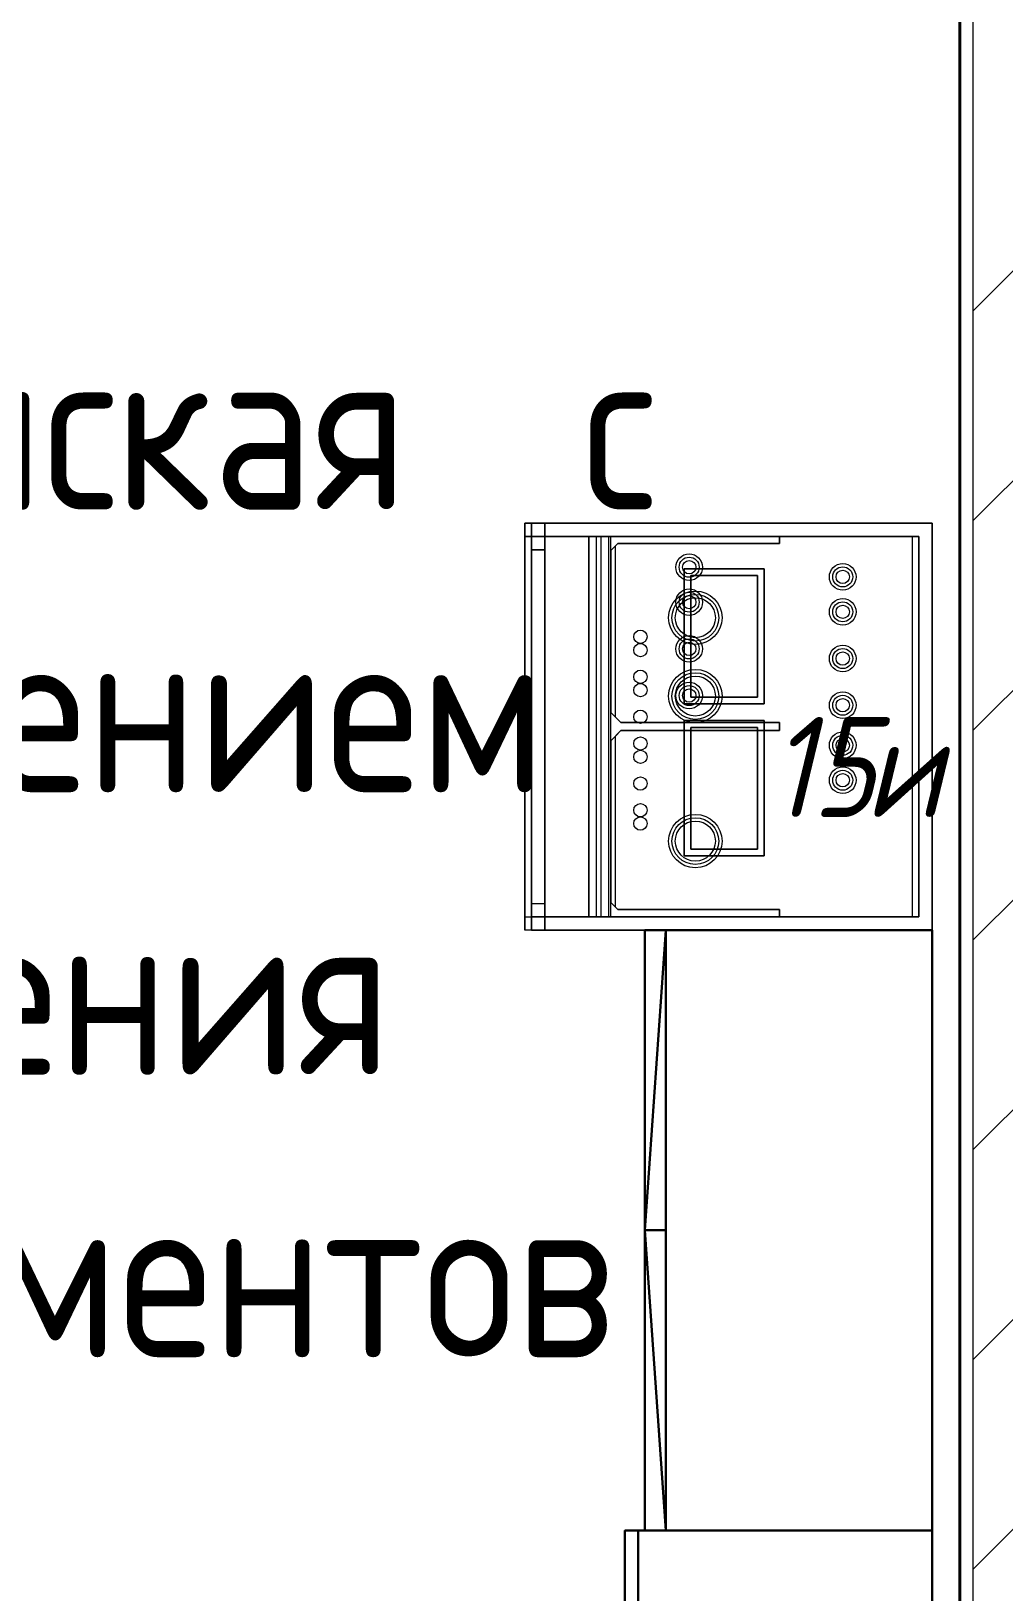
# Model space of a CAD drawing. Header units: millimetres. Extents: x -32954 to 151739, y -65671 to 56243.
# Drawn here: x -1561 to -104, y -52423 to -50084 of the extents above; entities that cross this region are included whole.
import ezdxf

# ---------------------------------------------------------------- set-up
doc = ezdxf.new("R2010")
doc.units = ezdxf.units.MM
for name, color, linetype, lineweight in [('M-EQPM', 7, 'Continuous', 9), ('M-EQPM-IDEN', 7, 'Continuous', 9), ('Марки помещений', 7, 'Continuous', 18), ('Стены разрез', 7, 'Continuous', 40), ('Стены штриховка', 7, 'Continuous', 18), ('ТХ_оборудование', 6, 'Continuous', 30)]:
    doc.layers.add(name, color=color, linetype=linetype, lineweight=lineweight)
doc.styles.add('GOST Common', font='GOST_Common.ttf', dxfattribs={"width": 0.9, "height": 250})
doc.styles.add('GOST Common_I', font='GOST_Common Italic.ttf', dxfattribs={"width": 0.9, "height": 150})

# ---------------------------------------------------------------- blocks, each defined once
blk = doc.blocks.new('19-21-185_Холодильник - 19_1_Холодильник фармацевтический Позис-8378948-О_ТХ_01')
at = {"layer": 'M-EQPM'}
for p, q in [((304.9, 0), (-304.9, 0)), ((-304.9, 0), (-304.9, -600)), ((-304.9, -600), (-304.9, 0)), ((-304.9, 0), (304.9, 0)), ((304.9, 0), (-304.9, 0)), ((-304.9, 0), (-304.9, -600)), ((-304.9, -600), (-304.9, 0)), ((-304.9, 0), (304.9, 0)), ((304.9, -600), (304.9, 0)), ((304.9, 0), (304.9, -600)), ((304.9, -600), (304.9, 0)), ((304.9, 0), (304.9, -600)), ((304.9, 0), (-304.9, 0)), ((-304.9, 0), (-304.9, -600)), ((-304.9, -600), (-304.9, 0)), ((-304.9, 0), (304.9, 0)), ((-284.9, -514.4), (-284.9, -20)), ((-284.9, -20), (-284.9, -514.4)), ((-284.9, -20), (284.9, -20)), ((-284.9, -20), (284.9, -20)), ((-284.9, -600), (-284.9, -20)), ((-284.9, -20), (284.9, -20)), ((284.9, -20), (-284.9, -20)), ((-284.9, -20), (-284.9, -228.5)), ((284.9, -514.4), (284.9, -20)), ((284.9, -20), (284.9, -514.4)), ((284.9, -20), (284.9, -600)), ((284.9, -228.5), (284.9, -20)), ((304.9, -600), (304.9, 0)), ((304.9, 0), (304.9, -600)), ((-284.9, -29.4), (-284.9, -228.5)), ((-284.9, -228.5), (-284.9, -29.4)), ((-284.9, -481.5), (-284.9, -29.4)), ((-284.9, -29.4), (-284.9, -485)), ((-284.9, -481.5), (-284.9, -29.4)), ((-284.9, -29.4), (-284.9, -485)), ((-284.9, -481.5), (-284.9, -29.4)), ((-284.9, -29.4), (-284.9, -485)), ((-284.9, -481.5), (-284.9, -29.4)), ((-284.9, -29.4), (-284.9, -485)), ((-284.9, -29.4), (-284.9, -228.5)), ((-284.9, -228.5), (-284.9, -29.4)), ((-284.9, -29.4), (-284.9, -228.5)), ((-284.9, -228.5), (-284.9, -29.4)), ((-284.9, -29.4), (284.9, -29.4)), ((-284.9, -29.4), (284.9, -29.4)), ((-284.9, -29.4), (284.9, -29.4)), ((-284.9, -29.4), (284.9, -29.4)), ((-284.9, -29.4), (284.9, -29.4)), ((-284.9, -29.4), (284.9, -29.4)), ((-284.9, -29.4), (284.9, -29.4)), ((-284.9, -29.4), (284.9, -29.4)), ((-284.9, -29.4), (284.9, -29.4)), ((-284.9, -29.4), (284.9, -29.4)), ((-284.9, -29.4), (284.9, -29.4)), ((-284.9, -29.4), (284.9, -29.4)), ((-284.9, -29.4), (284.9, -29.4)), ((-284.9, -29.4), (284.9, -29.4)), ((284.9, -29.4), (284.9, -228.5)), ((284.9, -228.5), (284.9, -29.4)), ((284.9, -485), (284.9, -29.4)), ((284.9, -29.4), (284.9, -481.5)), ((284.9, -485), (284.9, -29.4)), ((284.9, -29.4), (284.9, -481.5)), ((284.9, -485), (284.9, -29.4)), ((284.9, -29.4), (284.9, -481.5)), ((284.9, -485), (284.9, -29.4)), ((284.9, -29.4), (284.9, -481.5)), ((284.9, -29.4), (284.9, -228.5)), ((284.9, -228.5), (284.9, -29.4)), ((284.9, -29.4), (284.9, -228.5)), ((284.9, -228.5), (284.9, -29.4)), ((-274.3, -228.5), (-284.9, -228.5)), ((-284.9, -228.5), (-274.3, -228.5)), ((-284.9, -228.5), (-274.3, -228.5)), ((-274.3, -228.5), (-284.9, -228.5)), ((-284.9, -228.5), (-274.3, -228.5)), ((-274.3, -228.5), (-284.9, -228.5)), ((-284.9, -228.5), (-284.9, -505)), ((-274.3, -470.9), (-274.3, -228.5)), ((-274.3, -228.5), (-274.3, -470.9)), ((-274.3, -228.5), (-274.3, -470.9)), ((-274.3, -470.9), (-274.3, -228.5)), ((-274.3, -228.5), (-274.3, -470.9)), ((-274.3, -470.9), (-274.3, -228.5)), ((6, -228.5), (-6, -228.5)), ((-6, -228.5), (-6, -466.3)), ((-6, -466.3), (-6, -228.5)), ((-6, -228.5), (6, -228.5)), ((-6, -228.5), (6, -228.5)), ((-6, -466.3), (-6, -228.5)), ((-6, -228.5), (-6, -466.3)), ((6, -228.5), (-6, -228.5)), ((-6, -228.5), (6, -228.5)), ((-6, -466.3), (-6, -228.5)), ((-6, -228.5), (-6, -466.3)), ((6, -228.5), (-6, -228.5)), ((6, -466.3), (6, -228.5)), ((6, -228.5), (6, -466.3)), ((6, -228.5), (6, -466.3)), ((6, -466.3), (6, -228.5)), ((6, -228.5), (6, -466.3)), ((6, -466.3), (6, -228.5)), ((284.9, -228.5), (274.3, -228.5)), ((274.3, -228.5), (274.3, -470.9)), ((274.3, -470.9), (274.3, -228.5)), ((274.3, -228.5), (284.9, -228.5)), ((274.3, -228.5), (284.9, -228.5)), ((274.3, -470.9), (274.3, -228.5)), ((274.3, -228.5), (274.3, -470.9)), ((284.9, -228.5), (274.3, -228.5)), ((274.3, -228.5), (284.9, -228.5)), ((274.3, -470.9), (274.3, -228.5)), ((274.3, -228.5), (274.3, -470.9)), ((284.9, -228.5), (274.3, -228.5)), ((284.9, -505), (284.9, -228.5)), ((8.9, -251.6), (-193.5, -251.6)), ((-193.5, -251.6), (-193.5, -371.6)), ((-193.5, -371.6), (-193.5, -251.6)), ((-193.5, -251.6), (8.9, -251.6)), ((8.9, -371.6), (8.9, -251.6)), ((8.9, -251.6), (8.9, -371.6)), ((236.3, -251.6), (33.9, -251.6)), ((33.9, -251.6), (33.9, -371.6)), ((33.9, -371.6), (33.9, -251.6)), ((33.9, -251.6), (236.3, -251.6)), ((236.3, -371.6), (236.3, -251.6)), ((236.3, -251.6), (236.3, -371.6)), ((-1.1, -261.6), (-183.5, -261.6)), ((-183.5, -261.6), (-183.5, -361.6)), ((-183.5, -361.6), (-183.5, -261.6)), ((-183.5, -261.6), (-1.1, -261.6)), ((-1.1, -361.6), (-1.1, -261.6)), ((-1.1, -261.6), (-1.1, -361.6)), ((226.3, -261.6), (43.9, -261.6)), ((43.9, -261.6), (43.9, -361.6)), ((43.9, -361.6), (43.9, -261.6)), ((43.9, -261.6), (226.3, -261.6)), ((226.3, -361.6), (226.3, -261.6)), ((226.3, -261.6), (226.3, -361.6)), ((-193.5, -371.6), (8.9, -371.6)), ((8.9, -371.6), (-193.5, -371.6)), ((-183.5, -361.6), (-1.1, -361.6)), ((-1.1, -361.6), (-183.5, -361.6)), ((33.9, -371.6), (236.3, -371.6)), ((236.3, -371.6), (33.9, -371.6)), ((43.9, -361.6), (226.3, -361.6)), ((226.3, -361.6), (43.9, -361.6)), ((-21.2, -481.5), (-6, -466.3)), ((-6, -466.3), (-21.2, -481.5)), ((-6, -466.3), (-21.2, -481.5)), ((-6, -466.3), (-14.1, -474.4)), ((-14.1, -474.4), (-6, -466.3)), ((-14.1, -474.4), (-6, -466.3)), ((14.1, -474.4), (6, -466.3)), ((6, -466.3), (21.2, -481.5)), ((6, -466.3), (14.1, -474.4)), ((21.2, -481.5), (6, -466.3)), ((6, -466.3), (14.1, -474.4)), ((21.2, -481.5), (6, -466.3)), ((-284.9, -495.6), (-284.9, -481.5)), ((-284.9, -495.6), (-284.9, -481.5)), ((-284.9, -495.6), (-284.9, -481.5)), ((-284.9, -495.6), (-284.9, -481.5)), ((-284.9, -481.5), (284.9, -481.5)), ((-284.9, -481.5), (284.9, -481.5)), ((-284.9, -481.5), (284.9, -481.5)), ((-284.9, -481.5), (284.9, -481.5)), ((-284.9, -485), (-284.9, -502.7)), ((-284.9, -485), (-284.9, -502.7)), ((-284.9, -485), (-284.9, -502.7)), ((-284.9, -485), (-284.9, -502.7)), ((284.9, -485), (-284.9, -485)), ((284.9, -485), (-284.9, -485)), ((284.9, -485), (-284.9, -485)), ((284.9, -485), (-284.9, -485)), ((-270.8, -474.4), (-274.3, -470.9)), ((-274.3, -470.9), (-263.7, -481.5)), ((-274.3, -470.9), (-270.8, -474.4)), ((-263.7, -481.5), (-274.3, -470.9)), ((-274.3, -470.9), (-270.8, -474.4)), ((-263.7, -481.5), (-274.3, -470.9)), ((-263.7, -481.5), (-270.8, -474.4)), ((-270.8, -474.4), (-14.1, -474.4)), ((-270.8, -474.4), (-14.1, -474.4)), ((-270.8, -474.4), (-263.7, -481.5)), ((-270.8, -474.4), (-14.1, -474.4)), ((-270.8, -474.4), (-14.1, -474.4)), ((-270.8, -474.4), (-263.7, -481.5)), ((-270.8, -474.4), (-14.1, -474.4)), ((-270.8, -474.4), (-14.1, -474.4)), ((-21.2, -481.5), (-263.7, -481.5)), ((-263.7, -481.5), (-21.2, -481.5)), ((-263.7, -481.5), (-21.2, -481.5)), ((-21.2, -481.5), (-263.7, -481.5)), ((-263.7, -481.5), (-21.2, -481.5)), ((-21.2, -481.5), (-263.7, -481.5)), ((-14.1, -474.4), (-21.2, -481.5)), ((-21.2, -481.5), (-14.1, -474.4)), ((-21.2, -481.5), (-14.1, -474.4)), ((21.2, -481.5), (14.1, -474.4)), ((14.1, -474.4), (270.8, -474.4)), ((14.1, -474.4), (270.8, -474.4)), ((14.1, -474.4), (21.2, -481.5)), ((14.1, -474.4), (270.8, -474.4)), ((14.1, -474.4), (270.8, -474.4)), ((14.1, -474.4), (21.2, -481.5)), ((14.1, -474.4), (270.8, -474.4)), ((14.1, -474.4), (270.8, -474.4)), ((263.7, -481.5), (21.2, -481.5)), ((21.2, -481.5), (263.7, -481.5)), ((21.2, -481.5), (263.7, -481.5)), ((263.7, -481.5), (21.2, -481.5)), ((21.2, -481.5), (263.7, -481.5)), ((263.7, -481.5), (21.2, -481.5)), ((263.7, -481.5), (274.3, -470.9)), ((274.3, -470.9), (263.7, -481.5)), ((274.3, -470.9), (263.7, -481.5)), ((270.8, -474.4), (263.7, -481.5)), ((263.7, -481.5), (270.8, -474.4)), ((263.7, -481.5), (270.8, -474.4)), ((274.3, -470.9), (270.8, -474.4)), ((270.8, -474.4), (274.3, -470.9)), ((270.8, -474.4), (274.3, -470.9)), ((284.9, -481.5), (284.9, -495.6)), ((284.9, -481.5), (284.9, -495.6)), ((284.9, -481.5), (284.9, -495.6)), ((284.9, -481.5), (284.9, -495.6)), ((284.9, -502.7), (284.9, -485)), ((284.9, -502.7), (284.9, -485)), ((284.9, -502.7), (284.9, -485)), ((284.9, -502.7), (284.9, -485)), ((-284.9, -502.7), (-284.9, -495.6)), ((-284.9, -502.7), (-284.9, -495.6)), ((-284.9, -502.7), (-284.9, -495.6)), ((-284.9, -502.7), (-284.9, -495.6)), ((-284.9, -495.6), (284.9, -495.6)), ((-284.9, -495.6), (284.9, -495.6)), ((-284.9, -495.6), (284.9, -495.6)), ((-284.9, -495.6), (284.9, -495.6)), ((-284.9, -502.7), (284.9, -502.7)), ((-284.9, -502.7), (284.9, -502.7)), ((-284.9, -502.7), (284.9, -502.7)), ((-284.9, -502.7), (284.9, -502.7)), ((-284.9, -505), (-284.9, -600)), ((284.9, -514.4), (-284.9, -514.4)), ((-284.9, -514.4), (284.9, -514.4)), ((284.9, -495.6), (284.9, -502.7)), ((284.9, -495.6), (284.9, -502.7)), ((284.9, -495.6), (284.9, -502.7)), ((284.9, -495.6), (284.9, -502.7)), ((284.9, -600), (284.9, -505)), ((-304.9, -580), (304.9, -580)), ((-304.9, -580), (-304.9, -610)), ((-304.9, -580), (-304.9, -610)), ((304.9, -580), (-304.9, -580)), ((304.9, -580), (-304.9, -580)), ((-304.9, -580), (-304.9, -610)), ((-304.9, -580), (-304.9, -610)), ((304.9, -580), (-304.9, -580)), ((284.9, -580), (-284.9, -580)), ((-284.9, -580), (-284.9, -600)), ((-284.9, -600), (-284.9, -580)), ((-284.9, -580), (284.9, -580)), ((-264.9, -600), (-264.9, -580)), ((-264.9, -600), (-264.9, -580)), ((-264.9, -580), (264.9, -580)), ((264.9, -580), (-264.9, -580)), ((264.9, -600), (264.9, -580)), ((264.9, -580), (264.9, -600)), ((284.9, -600), (284.9, -580)), ((284.9, -580), (284.9, -600)), ((304.9, -580), (304.9, -610)), ((304.9, -610), (304.9, -580)), ((304.9, -580), (304.9, -610)), ((304.9, -610), (304.9, -580)), ((-304.9, -600), (304.9, -600)), ((304.9, -600), (-304.9, -600)), ((-304.9, -600), (304.9, -600)), ((304.9, -600), (-304.9, -600)), ((-304.9, -600), (-284.9, -600)), ((-284.9, -600), (-304.9, -600)), ((284.9, -600), (-284.9, -600)), ((-284.9, -600), (284.9, -600)), ((-284.9, -610), (-284.9, -600)), ((-284.9, -610), (-284.9, -600)), ((-284.9, -600), (284.9, -600)), ((284.9, -600), (-284.9, -600)), ((284.9, -600), (-284.9, -600)), ((-284.9, -600), (284.9, -600)), ((-284.9, -610), (-284.9, -600)), ((-284.9, -610), (-284.9, -600)), ((264.9, -600), (-264.9, -600)), ((-264.9, -600), (264.9, -600)), ((284.9, -610), (284.9, -600)), ((284.9, -600), (284.9, -610)), ((284.9, -600), (304.9, -600)), ((304.9, -600), (284.9, -600)), ((284.9, -610), (284.9, -600)), ((284.9, -600), (284.9, -610)), ((-304.9, -610), (304.9, -610)), ((304.9, -610), (-304.9, -610)), ((-304.9, -610), (304.9, -610)), ((304.9, -610), (-304.9, -610)), ((284.9, -610), (-284.9, -610)), ((284.9, -610), (-284.9, -610)), ((284.9, -610), (-284.9, -610)), ((284.9, -610), (-284.9, -610))]:
    blk.add_line(p, q, dxfattribs=at)
for centre, radius, start, end in [((-80.4, -133.9), 20, 0, 180), ((-80.4, -133.9), 20, 360, 180), ((-80.4, -133.9), 20, 0, 180), ((-28, -133.9), 20, 0, 180), ((-28, -133.9), 20, 360, 180), ((-28, -133.9), 20, 0, 180), ((32, -133.9), 20, 0, 180), ((32, -133.9), 20, 360, 180), ((32, -133.9), 20, 0, 180), ((102, -133.9), 20, 0, 180), ((102, -133.9), 20, 360, 180), ((102, -133.9), 20, 0, 180), ((172, -133.9), 20, 0, 180), ((172, -133.9), 20, 360, 180), ((172, -133.9), 20, 0, 180), ((224.4, -133.9), 20, 0, 180), ((224.4, -133.9), 20, 360, 180), ((224.4, -133.9), 20, 0, 180), ((-80.4, -133.9), 20, 180, 0), ((-80.4, -133.9), 20, 180, 360), ((-80.4, -133.9), 20, 180, 360), ((-80.4, -133.9), 15, 360, 180), ((-80.4, -133.9), 15, 360, 180), ((-80.4, -133.9), 15, 180, 360), ((-80.4, -133.9), 15, 180, 0), ((-80.4, -133.9), 10, 360, 180), ((-80.4, -133.9), 10, 180, 360), ((-28, -133.9), 20, 180, 360), ((-28, -133.9), 20, 180, 360), ((-28, -133.9), 20, 180, 360), ((-28, -133.9), 15, 360, 180), ((-28, -133.9), 15, 0, 180), ((-28, -133.9), 15, 180, 360), ((-28, -133.9), 15, 180, 0), ((-28, -133.9), 10, 360, 180), ((-28, -133.9), 10, 180, 360), ((32, -133.9), 20, 180, 360), ((32, -133.9), 20, 180, 360), ((32, -133.9), 20, 180, 360), ((32, -133.9), 15, 360, 180), ((32, -133.9), 15, 0, 180), ((32, -133.9), 15, 180, 360), ((32, -133.9), 15, 180, 0), ((32, -133.9), 10, 360, 180), ((32, -133.9), 10, 180, 360), ((102, -133.9), 20, 180, 0), ((102, -133.9), 20, 180, 360), ((102, -133.9), 20, 180, 360), ((102, -133.9), 15, 360, 180), ((102, -133.9), 15, 360, 180), ((102, -133.9), 15, 180, 360), ((102, -133.9), 15, 180, 0), ((102, -133.9), 10, 360, 180), ((102, -133.9), 10, 180, 360), ((172, -133.9), 20, 180, 360), ((172, -133.9), 20, 180, 360), ((172, -133.9), 20, 180, 360), ((172, -133.9), 15, 360, 180), ((172, -133.9), 15, 0, 180), ((172, -133.9), 15, 180, 360), ((172, -133.9), 15, 180, 0), ((172, -133.9), 10, 360, 180), ((172, -133.9), 10, 180, 360), ((224.4, -133.9), 20, 180, 0), ((224.4, -133.9), 20, 180, 360), ((224.4, -133.9), 20, 180, 360), ((224.4, -133.9), 15, 360, 180), ((224.4, -133.9), 15, 360, 180), ((224.4, -133.9), 15, 180, 360), ((224.4, -133.9), 15, 180, 0), ((224.4, -133.9), 10, 360, 180), ((224.4, -133.9), 10, 180, 360), ((-171.6, -354.7), 40, 0, 180), ((-171.6, -354.7), 40, 360, 180), ((-171.6, -354.7), 40, 0, 180), ((-171.6, -354.7), 35, 360, 180), ((-171.6, -354.7), 35, 0, 180), ((-171.6, -354.7), 30, 360, 180), ((45.8, -354.7), 40, 0, 180), ((45.8, -354.7), 40, 360, 180), ((45.8, -354.7), 40, 0, 180), ((45.8, -354.7), 35, 360, 180), ((45.8, -354.7), 35, 0, 180), ((45.8, -354.7), 30, 360, 180), ((163.2, -354.7), 40, 0, 180), ((163.2, -354.7), 40, 360, 180), ((163.2, -354.7), 40, 0, 180), ((163.2, -354.7), 35, 360, 180), ((163.2, -354.7), 35, 0, 180), ((163.2, -354.7), 30, 360, 180), ((46.5, -363.9), 20, 0, 180), ((46.5, -363.9), 20, 360, 180), ((46.5, -363.9), 20, 0, 180), ((46.5, -363.9), 15, 360, 180), ((46.5, -363.9), 15, 360, 180), ((116.5, -363.9), 20, 0, 180), ((116.5, -363.9), 20, 360, 180), ((116.5, -363.9), 20, 0, 180), ((116.5, -363.9), 15, 360, 180), ((116.5, -363.9), 15, 360, 180), ((186.5, -363.9), 20, 0, 180), ((186.5, -363.9), 20, 360, 180), ((186.5, -363.9), 20, 0, 180), ((186.5, -363.9), 15, 360, 180), ((186.5, -363.9), 15, 360, 180), ((238.9, -363.9), 20, 0, 180), ((238.9, -363.9), 20, 360, 180), ((238.9, -363.9), 20, 0, 180), ((238.9, -363.9), 15, 360, 180), ((238.9, -363.9), 15, 360, 180), ((-171.6, -354.7), 40, 180, 0), ((-171.6, -354.7), 40, 180, 360), ((-171.6, -354.7), 40, 180, 360), ((-171.6, -354.7), 35, 180, 360), ((-171.6, -354.7), 35, 180, 0), ((-171.6, -354.7), 30, 180, 360), ((45.8, -354.7), 40, 180, 0), ((45.8, -354.7), 40, 180, 360), ((45.8, -354.7), 40, 180, 360), ((45.8, -354.7), 35, 180, 360), ((45.8, -354.7), 35, 180, 0), ((45.8, -354.7), 30, 180, 360), ((46.5, -363.9), 20, 180, 0), ((46.5, -363.9), 20, 180, 360), ((46.5, -363.9), 20, 180, 360), ((46.5, -363.9), 15, 180, 360), ((46.5, -363.9), 15, 180, 0), ((46.5, -363.9), 10, 360, 180), ((46.5, -363.9), 10, 180, 0), ((116.5, -363.9), 20, 180, 0), ((116.5, -363.9), 20, 180, 360), ((116.5, -363.9), 20, 180, 360), ((116.5, -363.9), 15, 180, 360), ((116.5, -363.9), 15, 180, 0), ((116.5, -363.9), 10, 360, 180), ((116.5, -363.9), 10, 180, 360), ((163.2, -354.7), 40, 180, 0), ((163.2, -354.7), 40, 180, 360), ((163.2, -354.7), 40, 180, 360), ((163.2, -354.7), 35, 180, 360), ((163.2, -354.7), 35, 180, 0), ((163.2, -354.7), 30, 180, 360), ((186.5, -363.9), 20, 180, 0), ((186.5, -363.9), 20, 180, 360), ((186.5, -363.9), 20, 180, 360), ((186.5, -363.9), 15, 180, 360), ((186.5, -363.9), 15, 180, 0), ((186.5, -363.9), 10, 360, 180), ((186.5, -363.9), 10, 180, 360), ((238.9, -363.9), 20, 180, 0), ((238.9, -363.9), 20, 180, 360), ((238.9, -363.9), 20, 180, 360), ((238.9, -363.9), 15, 180, 360), ((238.9, -363.9), 15, 180, 0), ((238.9, -363.9), 10, 360, 180), ((238.9, -363.9), 10, 180, 360), ((-145.3, -437), 10, 0, 180), ((-145.3, -437), 10, 0, 180), ((-145.3, -437), 10, 180, 360), ((-145.3, -437), 10, 180, 360), ((-125.3, -437), 10, 360, 180), ((-125.3, -437), 10, 0, 180), ((-125.3, -437), 10, 180, 360), ((-125.3, -437), 10, 180, 360), ((-85.3, -437), 10, 360, 180), ((-85.3, -437), 10, 0, 180), ((-85.3, -437), 10, 180, 360), ((-85.3, -437), 10, 180, 360), ((-45.3, -437), 10, 360, 180), ((-45.3, -437), 10, 0, 180), ((-45.3, -437), 10, 180, 360), ((-45.3, -437), 10, 180, 360), ((-25.3, -437), 10, 360, 180), ((-25.3, -437), 10, 0, 180), ((-25.3, -437), 10, 360, 180), ((-25.3, -437), 10, 0, 180), ((-25.3, -437), 10, 180, 360), ((-25.3, -437), 10, 180, 360), ((-25.3, -437), 10, 180, 360), ((-25.3, -437), 10, 180, 360), ((14.7, -437), 10, 360, 180), ((14.7, -437), 10, 0, 180), ((14.7, -437), 10, 180, 360), ((14.7, -437), 10, 180, 360), ((54.7, -437), 10, 360, 180), ((54.7, -437), 10, 0, 180), ((54.7, -437), 10, 180, 360), ((54.7, -437), 10, 180, 360), ((74.7, -437), 10, 360, 180), ((74.7, -437), 10, 0, 180), ((74.7, -437), 10, 180, 360), ((74.7, -437), 10, 180, 360), ((114.7, -437), 10, 360, 180), ((114.7, -437), 10, 0, 180), ((114.7, -437), 10, 180, 360), ((114.7, -437), 10, 180, 360), ((134.7, -437), 10, 0, 180), ((134.7, -437), 10, 0, 180), ((134.7, -437), 10, 180, 360), ((134.7, -437), 10, 180, 360)]:
    blk.add_arc(centre, radius, start, end, dxfattribs=at)
blk = doc.blocks.new('Шкаф 38.1')
at = {"layer": 'ТХ_оборудование', "color": 1}
for p, q in [((44509.5, 435518.9), (44478.1, 435068.9)), ((44509.5, 435518.9), (44509.5, 434618.9)), ((44509.5, 435068.9), (44478.1, 435068.9)), ((44478.1, 435068.9), (44509.5, 434618.9))]:
    blk.add_line(p, q, dxfattribs=at)
blk.add_lwpolyline([(44478.1, 435518.9), (44478.1, 434618.9), (44908.1, 434618.9), (44908.1, 435518.9)], close=True, dxfattribs=at)
blk = doc.blocks.new('Шкаф для медикаментов м52')
at = {"layer": 'ТХ_оборудование'}
blk.add_line((31280.9, 435618.8), (31280.9, 435138.8), dxfattribs=at)
blk.add_lwpolyline([(31300.9, 435138.8), (31300.9, 435618.8), (30840.9, 435618.8), (30840.9, 435138.8)], close=True, dxfattribs=at)

msp = doc.modelspace()

# ---------------------------------------------------------------- hatches: boundary and pattern name
at = {"layer": 'Стены разрез', "lineweight": 9}
h = msp.add_hatch(dxfattribs=at)
h.set_pattern_fill('FP_2', color=256, style=0, pattern_type=2)
h.set_pattern_definition([(45, (-1e-11, -50353.1), (-314.31, 314.31), []), (45, (314.3, -50353.1), (-314.31, 314.31), [555.625, -111.125, 3.353, -107.772])])
h.paths.add_polyline_path([(50, -53928.1), (50, -48303.1), (-150, -48303.1), (-150, -53928.1), (-113.9, -53928.1)])

# ---------------------------------------------------------------- linework, layer by layer
at = {"layer": 'Стены разрез'}
msp.add_line((-170, -48323.1), (-170, -53693.1), dxfattribs=at)
at = {"layer": 'Стены штриховка'}
msp.add_line((-150, -53713.1), (-150, -48303.1), dxfattribs=at)

# ---------------------------------------------------------------- block references
at = {"layer": 'M-EQPM', "xscale": -1, "rotation": 270.0000000000013}
msp.add_blockref('19-21-185_Холодильник - 19_1_Холодильник фармацевтический Позис-8378948-О_ТХ_01', (-211.6, -51126.3), dxfattribs=at)
at = {"layer": 'ТХ_оборудование', "color": 1, "xscale": -1, "rotation": 180}
msp.add_blockref('Шкаф 38.1', (-45119.8, 383187.7), dxfattribs=at)
at = {"layer": 'ТХ_оборудование', "xscale": -1}
msp.add_blockref('Шкаф для медикаментов м52', (30629.2, -487950), dxfattribs=at)

# ---------------------------------------------------------------- texts
at = {"layer": 'M-EQPM-IDEN', "char_height": 150, "attachment_point": 3, "style": 'GOST Common_I'}
for s, insert, width in [('15', (-297.6, -51111.9), 209.24), ('\\fGOST Common|b0|i1|c204|p34|;\\W.9;и', (-196.4, -51111.9), 122.658)]:
    msp.add_mtext(s, dxfattribs=dict(at, insert=insert, width=width))
at = {"layer": 'Марки помещений', "lineweight": 9, "char_height": 250, "attachment_point": 1, "style": 'GOST Common'}
for s, insert, width in [('Сестринская', (-2593.2, -50551.4), 2157.341), ('\\fGOST Common|b0|i0|c204|p34|;\\W.9;с', (-735.9, -50551.4), 165.949), ('помещением', (-2450.4, -50974.7), 2070.759), ('хранения', (-2248, -51398.1), 1580.126), ('медикаментов', (-2611.1, -51821.4), 2453.164)]:
    msp.add_mtext(s, dxfattribs=dict(at, insert=insert, width=width))

doc.saveas('drawing.dxf')
